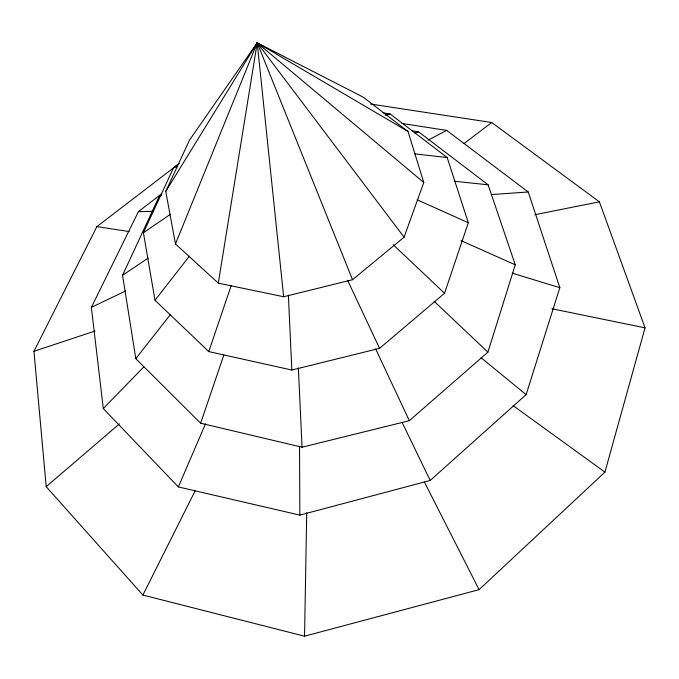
<?xml version="1.0" encoding="UTF-8"?>
<svg xmlns="http://www.w3.org/2000/svg" width="679" height="679" viewBox="0 0 679 679"><rect width="100%" height="100%" fill="white"/><g stroke="black" fill="none" stroke-linecap="round" stroke-linejoin="round"><path stroke-width="1.02" d="M179.239 163.495L96.885 226.616L33.95 351.289L46.197 486.69L142.896 595.067L304.548 636.189L306.73 512.662M218.298 283.151L257.205 42.811L363.172 97.139L408.011 131.488L423.781 182.498L404.081 237.183L352.537 279.714L283.661 296.748L218.298 283.151L175.479 243.939L165.744 191.444L189.475 140.137L257.205 42.811L408.011 131.488M304.548 636.189L479.094 589.652L604.921 472.134L645.05 327.864L599.404 201.833L491.749 122.526L370.564 104.031M161.823 194.152L159.327 196.07L122.568 275.258L135.8 358.665L200.644 423.212L302.062 447.215L409.327 420.691L487.912 352.172L515.259 264.802L488.116 184.807L418.68 131.879L411.449 130.64M161.823 193.625L138.397 211.67L91.368 307.375L103.301 408.554L178.348 486.936L299.863 515.115L430.206 480.46L526.123 394.626L559.836 287.667L528.228 191.987L446.697 130.402L401.951 123.451M178.611 163.834L173.595 167.662L143.43 232.719L154.999 300.254L208.767 351.586L291.843 370.038L379.569 348.344L444.55 293.269L468.306 222.737L447.181 157.553L390.238 114.038L382.981 112.816M208.767 351.586L231.293 285.316M200.644 423.212L223.807 355.109M175.479 243.939L257.205 42.811L423.781 182.498M178.348 486.936L205.542 423.772M142.896 595.067L195.102 490.917M165.744 191.444L257.205 42.811L404.081 237.183M154.999 300.254L189.458 256.119M135.8 358.665L170.463 314.538M103.301 408.554L143.948 366.779M46.197 486.69L119.411 423.874M463.927 143.608L491.749 122.526M143.43 232.719L170.437 214.275M122.568 275.258L148.081 258.164M427.931 140.23L446.697 130.402M91.368 307.375L125.717 290.901M33.95 351.289L95.085 331.012M173.595 167.662L177.694 166.559M159.327 196.07L161.39 195.56M414.589 132.889L418.68 131.879M385.086 115.201L390.238 114.038M534.925 214.7L599.404 201.833M491.333 194.567L528.228 191.987M138.397 211.67L153.233 211.33M454.37 181.259L488.116 184.807M414.597 153.853L447.181 157.553M96.885 226.616L129.146 231.547M551.857 308.741L645.05 327.864M512.212 273.162L559.836 287.667M461.075 240.638L515.259 264.802M417.169 199.779L468.306 222.737M513.078 405.601L604.921 472.134M481.071 357.714L526.123 394.626M393.141 244.652L444.55 293.269M434.11 301.272L487.912 352.172M424.383 482.022L479.094 589.652M402.095 422.355L430.206 480.46M347.648 280.376L379.569 348.344M375.606 348.811L409.327 420.691M352.537 279.714L257.205 42.811L283.661 296.748M298.361 367.908L302.062 447.215M288.371 295.042L291.843 370.038M299.532 446.281L299.863 515.115"/></g></svg>
